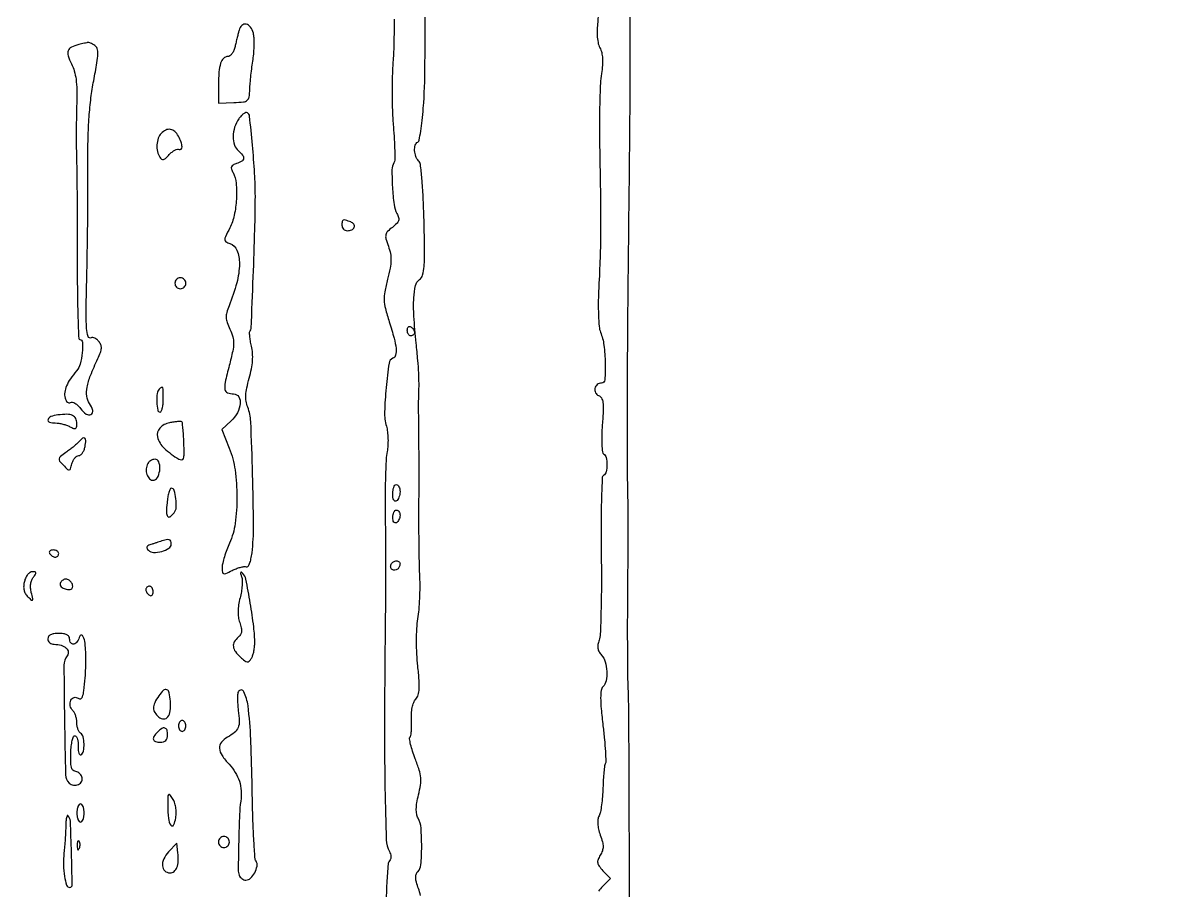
# Model space of a CAD drawing. Extents: x 0 to 5034, y 0 to 2560.
# Drawn here: x 354.2 to 671.4, y 439 to 678.2 of the extents above; entities that cross this region are included whole.
import ezdxf

# ---------------------------------------------------------------- set-up
doc = ezdxf.new("R2010")
doc.units = 0

msp = doc.modelspace()

# ---------------------------------------------------------------- linework, layer by layer
for points in [[(517.293101, 263.906391, 0.000009), (580.140047, 263.898438, 0.000011), (655.049667, 263.892017, 0.000009), (736, 263.888383, -0.000109)], [(463.685588, 437.760845, 0.018693), (463.07643, 439.665182, -0.020416), (462.530808, 441.391363, -0.056843), (462.338917, 442.6461, -0.085929), (462.464346, 443.581878, -0.120762), (462.899348, 444.299348, 0.179151), (463.76405, 446.180534, 0.01773), (463.97059, 451.232859, 0.021209), (463.783, 456.299067, 0.103359), (462.978951, 459.03933, -0.07977), (462.589006, 460.169674, -0.048183), (462.480203, 461.585415, -0.037685), (462.646975, 463.337041, -0.019106), (463.10563, 465.505217, 0.025031), (463.638577, 468.180703, 0.059513), (463.694641, 470.205292, 0.052544), (463.271756, 472.333024, 0.016077), (462.197434, 475.435717, -0.013079), (461.454815, 477.53956, -0.019653), (460.928487, 479.413066, -0.015119), (460.611097, 480.94466, -0.244584), (460.764656, 481.431323, 0.159954), (460.99596, 481.888738, 0.017543), (461.133836, 483.073303, 0.020027), (461.193358, 484.533486, 0.014908), (461.146384, 486.145988, -0.030019), (461.148287, 487.903122, -0.035364), (461.36688, 489.552003, -0.039194), (461.76634, 490.936746, -0.08919), (462.321352, 491.868754, 0.104296), (462.982757, 493.059074, 0.059117), (463.281226, 494.687853, 0.034829), (463.265579, 497.098436, 0.008823), (462.898665, 501, -0.016289), (462.639431, 504.281382, -0.01212), (462.559404, 507.914377, -0.012293), (462.651668, 511.356302, -0.026286), (462.927457, 514, 0.017529), (463.237287, 516.538552, 0.009771), (463.445401, 519.646875, 0.009737), (463.533295, 522.803152, 0.015553), (463.471967, 525.5, -0.008173), (463.351518, 528.710853, -0.002155), (463.264965, 533.85, -0.002187), (463.217252, 539.700001, -0.002244), (463.221352, 545.5, 0.000937), (463.240865, 551.373358, 0.000848), (463.239359, 557.44375, 0.000849), (463.21956, 562.878272, 0.002721), (463.180505, 566.5, -0.001938), (463.145144, 569.363286, -0.00204), (463.132782, 572.178125, -0.001951), (463.141499, 574.606118, -0.009183), (463.17755, 576, 0.012162), (463.234413, 578.856732, 0.011747), (463.153743, 581.746158, 0.00907), (462.911754, 585.220206, 0.00356), (462.457252, 590, -0.009267), (461.833754, 597.459488, -0.028984), (461.798997, 602.492032, -0.042664), (462.259599, 605.84985, -0.181408), (463.352113, 607.515521, 0.169418), (464.221374, 608.775875, 0.047991), (464.635746, 611.158106, 0.022194), (464.768809, 615.32378, 0.003106), (464.607997, 623.940872, 0.005492), (464.378621, 630.33539, 0.01107), (464.030925, 635.367971, 0.007784), (463.61394, 639.26167, 0.167322), (463.114567, 640.285433, -0.109726), (462.348973, 641.488267, -0.076471), (462.035141, 643.07224, -0.082831), (462.216632, 644.548409, -0.184451), (462.893289, 645.434049, 0.20813), (463.271961, 645.979529, 0.008431), (463.710642, 648.396307, 0.013538), (464.11336, 651.347427, 0.009048), (464.42136, 654.743066, 0.016717), (464.876679, 666.432532, 0.000339), (465.161226, 725.427488, 0.000596)], [(521.204679, 432.844768, 0.000459), (521.147502, 459.319258, 0.000515), (521.039764, 485.548038, 0.007188), (520.855297, 495, -0.005904), (520.755795, 499.505424, -0.001632), (520.706174, 506.584375, -0.001648), (520.702575, 514.602353, -0.001725), (520.752304, 522.5, 0.000963), (520.812629, 530.21416, 0.001062), (520.840783, 537.68125, 0.000986), (520.838705, 544.059925, 0.005424), (520.793476, 547.5, -0.005184), (520.656009, 557.585966, -0.001358), (520.647189, 573.761321, -0.00132), (520.73947, 592.940148, -0.001072), (520.936766, 613.5, 0.000613), (521.330123, 650.911793, 0.003125), (521.393359, 671.722842, 0.001462), (521.305925, 685.975122, 0.161313)], [(456.367918, 679.255731, -0.005473), (456.316334, 672.712268, -0.014175), (456.093866, 668, 0.012269), (455.875359, 663.718043, 0.007603), (455.81874, 658.682361, 0.007625), (455.914358, 653.705782, 0.013616), (456.166687, 649.620804, -0.007474), (456.424269, 646.145145, -0.010641), (456.541118, 643.051064, -0.006914), (456.547913, 640.476623, -0.136434), (456.329664, 639.724391, 0.139312), (455.775583, 637.773541, 0.014571), (455.916001, 632.974137, 0.016991), (456.358408, 628.19817, 0.091517), (457.148121, 625.723233, -0.053759), (457.606935, 624.58766, -0.150013), (457.588885, 623.73788, -0.121926), (457.084042, 622.935671, -0.030059), (455.8911, 621.917856, 0.033831), (454.581921, 620.783709, 0.14647), (454.095767, 619.890427, 0.119808), (454.130215, 618.77754, 0.019391), (454.792072, 616.698469, -0.037593), (455.357838, 614.668629, -0.055367), (455.516761, 612.826407, -0.043262), (455.278051, 610.685424, -0.014326), (454.568552, 607.60188, 0.016385), (453.789528, 604.151204, 0.05759), (453.620981, 601.884364, 0.053965), (453.968431, 599.56442, 0.013182), (455.048837, 595.847127, -0.011241), (456.364843, 591.383931, -0.041363), (456.895801, 588.49189, -0.077422), (456.79524, 586.686555, -0.262186), (456.042353, 585.833333, 0.282081), (454.967106, 584.519766, 0.00997), (454.175389, 577.733995, 0.017061), (453.759272, 571.040755, 0.074436), (454.235569, 567.111365, -0.037602), (454.541999, 565.552146, -0.022144), (454.683627, 563.657303, -0.022073), (454.657149, 561.740702, -0.034901), (454.4479, 560.111365, 0.036676), (454.176472, 557.936856, 0.005245), (453.995169, 553.448339, 0.005938), (453.899309, 548.124906, 0.005037), (453.921495, 542.5, -0.002255), (453.983383, 535.990837, -0.001191), (454.00451, 527.9125, -0.001185), (453.986848, 519.644497, -0.001831), (453.928498, 512.5, 0.002075), (453.726587, 486.205822, 0.005416), (453.864638, 467.302301, 0.003247), (454.215517, 453.058092, 0.115484), (455.064209, 449.881483, -0.043893), (455.348453, 449.215308, -0.053407), (455.48903, 448.552021, -0.062505), (455.476223, 447.988097, -0.160826), (455.295134, 447.628467, 0.17794), (454.706263, 446.355246, 0.007237), (454.364054, 441.219566, 0.009637), (454.13203, 434.145565, 0.0034)], [(512.728639, 681.299978, 0.010317), (512.372494, 677.571139, 0.026937), (512.316699, 674.879816, 0.037771), (512.534783, 672.880305, 0.076964), (513.05699, 671.393514, -0.065465), (513.547921, 670.091821, -0.042391), (513.78111, 668.496888, -0.035109), (513.762468, 666.583547, -0.020614), (513.485675, 664.310082, 0.028743), (513.195809, 661.557092, 0.005434), (513.011046, 656.506712, 0.005789), (512.927561, 650.595481, 0.005281), (512.976436, 644.5, -0.001309), (513.206337, 630.098869, -0.004766), (513.241208, 620.953734, -0.006707), (513.099424, 613.544135, -0.00529), (512.753551, 605.529007, 0.009816), (512.613518, 601.420882, 0.012992), (512.656709, 597.6785, 0.012502), (512.849213, 594.603768, 0.072833), (513.222816, 593.029007, -0.062503), (514.155412, 589.429315, -0.027518), (514.517976, 584.514483, -0.01966), (514.422087, 579.883438, -0.396742), (513.483969, 579, 0.174384), (512.34254, 578.58942, 0.165936), (511.695403, 577.537055, 0.17339), (511.840367, 576.34398, 0.187169), (512.705717, 575.559433, -0.175582), (513.48499, 574.884147, -0.096317), (513.883744, 573.669095, -0.042865), (513.967613, 571.540748, -0.007299), (513.72051, 567.487524, 0.011781), (513.56843, 564.561325, 0.018206), (513.588792, 562.029772, 0.013656), (513.734573, 560.001767, 0.233656), (514.077935, 559.451833, -0.204748), (514.768443, 558.470797, -0.052537), (514.975068, 556.49917, -0.052537), (514.766205, 554.52751, -0.204456), (514.074626, 553.546121, 0.24944), (513.688938, 552.885313, 0.00237), (513.488803, 547.115697, 0.006899), (513.377227, 540.201642, 0.003791), (513.421603, 531.737104, -0.003963), (513.462302, 523.427205, -0.005622), (513.356803, 516.03638, -0.003308), (513.157136, 509.824978, -0.078252), (512.818556, 508.110146, 0.046392), (512.500892, 506.908291, 0.081289), (512.497336, 505.881894, 0.086199), (512.817575, 504.949176, 0.058281), (513.471578, 504.031405, -0.113749), (514.512329, 502.166593, -0.059051), (514.951393, 499.52248, -0.059973), (514.761726, 496.936576, -0.149187), (513.879599, 495.279599, 0.166008), (513.3907, 494.28378, 0.032256), (513.263066, 492.256612, 0.022459), (513.405116, 489.205354, 0.006491), (513.896935, 484.512159, -0.005531), (514.297605, 480.758283, -0.008253), (514.557352, 477.46738, -0.004194), (514.707052, 474.691361, -0.150895), (514.547488, 474.076837, 0.107385), (514.347912, 473.511967, 0.007109), (514.155042, 471.788669, 0.010018), (513.994204, 469.709499, 0.00731), (513.895634, 467.394278, -0.013335), (513.76516, 465.006938, -0.014719), (513.509586, 462.707704, -0.01421), (513.17899, 460.764974, -0.069772), (512.812667, 459.717056, 0.085034), (512.50026, 458.728019, 0.05063), (512.456784, 457.490586, 0.042559), (512.676897, 456.045164, 0.027704), (513.162616, 454.426839, -0.021414), (513.758167, 452.529542, -0.066412), (513.930007, 451.201761, -0.085492), (513.730347, 450.069189, -0.053346), (513.140735, 448.853745, 0.044837), (512.534273, 447.655791, 0.140235), (512.444663, 446.765971, 0.117484), (512.83661, 445.86953, 0.027035), (513.90754, 444.598419), (515.964471, 442.408916), (513.802406, 440.24685, 0.030126), (512.656319, 438.953659, 0.119277)]]:
    msp.add_lwpolyline(points, format="xyb")
for points in [[(413.660333, 676.25, 0.004964), (413.435799, 675.388004, 0.001998), (413.145483, 674.20625, 0.001977), (412.842938, 672.931034, 0.002503), (412.573893, 671.75, -0.044937), (412.238229, 670.697743, -0.056772), (411.73807, 669.807812, -0.06802), (411.158807, 669.199912, -0.170032), (410.587937, 669, 0.20196), (409.407236, 668.502813, 0.115765), (408.595411, 667.158179, 0.06074), (408.132075, 664.766247, 0.017504), (408, 660.994575), (408, 656.152726), (412.25, 656.317208, 0.015295), (414.91725, 656.502264, 0.150439), (415.943409, 656.9343, 0.185156), (416.441586, 657.830182, 0.025588), (416.636935, 659.990845, -0.011503), (416.741, 661.666946, -0.005274), (416.949966, 663.847017, -0.00522), (417.218219, 666.13819, -0.007185), (417.51028, 668.190488, 0.01897), (417.745014, 670.174027, 0.016724), (417.841665, 672.255002, 0.017036), (417.801934, 674.137518, 0.04772), (417.604293, 675.440488, 0.092473), (416.825961, 677.136142, 0.190663), (415.624222, 677.922188, 0.247523), (414.446093, 677.579773, 0.135293)], [(369.5, 672.286934, 0.051853), (367.485478, 671.575092, 0.194753), (366.596391, 670.606901, 0.171701), (366.571068, 669.204674, 0.038825), (367.51229, 666.976233, -0.050065), (368.285489, 665.024563, -0.036551), (368.758481, 662.739221, -0.02826), (368.972099, 659.877592, -0.012737), (368.943976, 656.111331, 0.005061), (368.863523, 652.585827, 0.002725), (368.83204, 648.238954, 0.002714), (368.848149, 643.807737, 0.00426), (368.915107, 640, -0.003842), (368.99928, 635.430653, -0.000988), (369.063939, 628.048438, -0.001006), (369.104126, 619.626171, -0.001022), (369.110118, 611.25, 0.003278), (369.150706, 603.485185, 0.005464), (369.299197, 596.948351, 0.001198), (369.503668, 591.276891, 0.40288), (369.791597, 590.999706, -0.402719), (370.549357, 590.270627, -0.03575), (370.454857, 587.36219, -0.038087), (369.888504, 584.251396, -0.114985), (368.889983, 582.357478, 0.028377), (367.220012, 580.194215, 0.050792), (366.14614, 578.224655, 0.063956), (365.654675, 576.448467, 0.099825), (365.744452, 574.869214, 0.060015), (366.004765, 574.209182, 0.099546), (366.38618, 573.750787, 0.137536), (366.823131, 573.563461, 0.173003), (367.250905, 573.655068, -0.206126), (367.768184, 573.731669, -0.070712), (368.480655, 573.429828, -0.056018), (369.26428, 572.829353, -0.039718), (370, 572, 0.074062), (371.576834, 570.450383, 0.289099), (372.879602, 570.364293, 0.344407), (373.348761, 571.44207, 0.081992), (372.501961, 573.356662, -0.112655), (371.750452, 575.379712, -0.078259), (371.811356, 577.826274, -0.049521), (372.744554, 581.070961, -0.015436), (374.766427, 585.724405, 0.020525), (375.497568, 587.455126, 0.075901), (375.740786, 588.612386, 0.11169), (375.584377, 589.541278, 0.076008), (375.03038, 590.463395, 0.045009), (374.490248, 591.00647, 0.05965), (373.907251, 591.387599, 0.073577), (373.371179, 591.561064, 0.181876), (372.972103, 591.482759, -0.487941), (372.113457, 591.800413, -0.060912), (371.684712, 594.067872, -0.019875), (371.560566, 598.942811, -0.002276), (371.767536, 609.93007, 0.002126), (371.907785, 617.258529, 0.001446), (372.0078, 625.598208, 0.001457), (372.057599, 633.64742, 0.002928), (372.04119, 640, -0.008511), (372.096682, 646.466246, -0.011325), (372.380153, 652.336687, -0.012504), (372.889157, 657.627812, -0.017285), (373.627691, 662.339588, 0.005216), (374.524502, 667.278816, 0.034957), (374.771658, 669.759737, 0.081486), (374.578326, 671.202542, 0.179556), (373.914061, 672.074275, 0.019354), (373.336016, 672.409575, 0.023384), (372.768506, 672.676862, 0.022926), (372.27864, 672.854324, 0.125766), (372, 672.868686, 0.00661), (371.698171, 672.803741, 0.000869), (371.059375, 672.656262, 0.001009), (370.302403, 672.478503, 0.000845)], [(413.568422, 651.794224, 0.078428), (412.454656, 649.514662, 0.072668), (412.058196, 646.941283, 0.080043), (412.416579, 644.601127, 0.142545), (413.5, 643, -0.049925), (414.651439, 641.832108, -0.207981), (414.907698, 640.900457, -0.225861), (414.396405, 640.130119, -0.058374), (413.000753, 639.500239, 0.044881), (412.028685, 639.092651, 0.177784), (411.602604, 638.618613, 0.175941), (411.582126, 637.978135, 0.043788), (412.000753, 636.998593, -0.101181), (412.870867, 634.079812, -0.036403), (412.937381, 629.724445, -0.036606), (412.346012, 625.225014, -0.067004), (411.122356, 621.739995, 0.006959), (409.943079, 619.345115, 0.111231), (409.745208, 618.46888, 0.268802), (410.05775, 617.92885, 0.053458), (411.120033, 617.461903, -0.228153), (413.101732, 615.593578, -0.094995), (413.764758, 611.882323, -0.06246), (413.04004, 606.64078, -0.03133), (410.90312, 600.294429, 0.029234), (410.275704, 598.456582, 0.076978), (410.113856, 597.07812, 0.074908), (410.37489, 595.693318, 0.026618), (411.141173, 593.824215, -0.038776), (411.932471, 591.752081, -0.076574), (412.167955, 590.010834, -0.049563), (411.910779, 587.831635, -0.008813), (410.957054, 583.83304, 0.008473), (409.840735, 579.166811, 0.093039), (409.778765, 577.2507, 0.262103), (410.501387, 576.330844, 0.098374), (412.166667, 576, -0.261193), (413.563082, 575.217122, -0.161898), (413.999137, 573.336531, -0.102193), (413.227858, 570.81505, -0.080891), (411.471618, 568.561277), (408.943236, 566.218052), (410.971618, 561.072005, -0.059083), (412.556011, 555.054063, -0.034385), (413.083956, 547.595333, -0.034539), (412.593678, 540.302888, -0.072576), (411.021962, 534.859204, 0.017032), (410.263185, 533.023291, 0.016272), (409.618521, 531.112035, 0.016454), (409.160399, 529.389003, 0.054382), (409.021962, 528.22432, 0.026876), (409.081282, 526.879746, 0.298015), (409.402293, 526.480416, 0.186415), (410.02517, 526.51419, 0.011198), (411.75, 527.337114, -0.025405), (412.884183, 527.83921, -0.02876), (414.017983, 528.200472, -0.029813), (415.003537, 528.39139, -0.11987), (415.609092, 528.326431, 0.317836), (416.091652, 528.45999, 0.072495), (416.553222, 529.229014, 0.04696), (416.951224, 530.506681, 0.022123), (417.233508, 532.213636, 0.031587), (417.65794, 539.71808, 0.005587), (417.406545, 553.817204, 0.00333), (416.887475, 568.366511, 0.080778), (416.069772, 572.328529, -0.05177), (415.631337, 573.968157, -0.051978), (415.539896, 575.660642, -0.040449), (415.804016, 577.669303, -0.016761), (416.4692, 580.328529, 0.020763), (417.086285, 582.882088, 0.031417), (417.388872, 585.147568, 0.03517), (417.388156, 587.222786, 0.039304), (417.090908, 589.199936, -0.013901), (416.796632, 590.651704, -0.019993), (416.62376, 591.951621, -0.016285), (416.560591, 593.009142, -0.205964), (416.705053, 593.371719, 0.188515), (417.008138, 594.063861, 0.000276), (417.570759, 608.287509, 0.002511), (418.01249, 621.289567, 0.006834), (418.153148, 630.5, 0.015792), (417.96463, 636.786155, 0.008197), (417.353091, 644.614946, 0.002364), (416.561162, 652.581774, 0.232408), (415.975203, 653.515326, 0.233589), (415.542676, 653.556377, 0.064206), (414.922388, 653.223482, 0.05067), (414.230315, 652.613977, 0.034134)], [(392.2, 647.8, 0.116417), (391.40242, 646.509582, 0.066835), (391.058209, 644.703665, 0.06486), (391.200408, 642.802764, 0.090572), (391.838937, 641.226366, 0.10788), (392.327869, 640.732558, 0.214727), (392.860819, 640.650701, 0.11713), (393.519887, 641.014033, 0.024558), (394.457271, 641.952784, -0.035042), (395.213774, 642.679296, -0.048639), (395.990091, 643.208038, -0.058855), (396.674647, 643.483959, -0.207698), (397.133647, 643.417402, 0.329913), (397.70263, 643.465174, 0.227807), (397.965741, 644.084506, 0.076045), (397.695117, 645.433102, 0.035405), (396.964816, 647.065741, 0.082982), (395.977922, 648.345294, 0.149942), (394.797164, 648.916485, 0.151149), (393.506158, 648.725157, 0.084763)], [(442, 622.5, 0.095012), (442.109789, 621.927451, 0.096907), (442.423289, 621.440625, 0.098834), (442.891133, 621.114729, 0.103216), (443.440983, 621, 0.095101), (444.712218, 621.243998, 0.204328), (445.406584, 621.934171, 0.270599), (445.28853, 622.752807, 0.13395), (444.412469, 623.395215, 0.013508), (442.949722, 623.911644, 0.168495), (442.37044, 623.899202, 0.274229), (442.075031, 623.534023, 0.036233)], [(396, 606.5, 0.099038), (396.114514, 605.927543, 0.097945), (396.440625, 605.440625, 0.097945), (396.927543, 605.114514, 0.099038), (397.5, 605, 0.099038), (398.072457, 605.114514, 0.097945), (398.559375, 605.440625, 0.097945), (398.885486, 605.927543, 0.099038), (399, 606.5, 0.099038), (398.885486, 607.072457, 0.097945), (398.559375, 607.559375, 0.097945), (398.072457, 607.885486, 0.099038), (397.5, 608, 0.099038), (396.927543, 607.885486, 0.097945), (396.440625, 607.559375, 0.097945), (396.114514, 607.072457, 0.099038)], [(462, 592.940983, -0.105429), (461.923444, 592.581949, -0.099231), (461.70625, 592.276414, -0.096318), (461.381732, 592.071618, -0.092995), (461, 592, -0.153634), (460.618621, 592.120018, -0.097988), (460.29375, 592.457961, -0.080552), (460.074545, 592.962904, -0.062283), (460, 593.559017, -0.066118), (460.073267, 594.110654, -0.138808), (460.29375, 594.478525, -0.191142), (460.620352, 594.607943, -0.139169), (461, 594.5, -0.06081), (461.382515, 594.193797, -0.051032), (461.70625, 593.7871, -0.053229), (461.926698, 593.346558, -0.089642)], [(391.666667, 577.333333, 0.171795), (391.099953, 576.145413, 0.035437), (391.019857, 573.791833, 0.033521), (391.254124, 571.543978, 0.36501), (391.9, 571, 0.292165), (392.24813, 571.222408, 0.045555), (392.535625, 572.028125, 0.038664), (392.734823, 573.158715, 0.024282), (392.8, 574.5, 0.004505), (392.77776, 576.968315, 0.09087), (392.629824, 577.700875, 0.454372), (392.301112, 577.816164, 0.067541)], [(363.75, 570.213832, 0.053315), (361.838607, 569.762395, 0.237459), (361.062996, 568.956177, 0.413924), (361.436948, 568.246799, 0.075331), (363.065741, 568, -0.039954), (363.997001, 567.925466, -0.023381), (365.09286, 567.695915, -0.023279), (366.174777, 567.361488, -0.03628), (367.065741, 566.964816, 0.02701), (368.10625, 566.478279, 0.206854), (368.633431, 566.491235, 0.250756), (368.923441, 566.875198, 0.038897), (369, 567.857827, 0.113756), (368.68581, 569.220942, 0.175751), (367.82688, 570.05344, 0.107692), (366.268416, 570.381165, 0.029537)], [(394.5, 568.056707, 0.158162), (391.826018, 566.591222, 0.257373), (391.197194, 564.148047, 0.143015), (393.034239, 561.05543, 0.055028), (397.07795, 558.040032, 0.152141), (397.869525, 557.855665, 0.309775), (398.345677, 558.235957, 0.075687), (398.528373, 559.487312, 0.007198), (398.464803, 562.586708, 0.006427), (398.363578, 564.704725, 0.009865), (398.216203, 566.535184, 0.004784), (398.047453, 568.068181, 0.20778), (397.886853, 568.342951, 0.169566), (397.602359, 568.429771, 0.011144), (396.732388, 568.375739, 0.015149), (395.67742, 568.254295, 0.01068)], [(369.443639, 562.711963, -0.030997), (368.872732, 562.133565, -0.010671), (367.979765, 561.368204, -0.010557), (366.956667, 560.564048, -0.012038), (365.943639, 559.839372, 0.016005), (364.461262, 558.761063, 0.182523), (364.090406, 558.154584, 0.219033), (364.249659, 557.513547, 0.023953), (365.279792, 556.345294, 0.011691), (366.436935, 555.207729, 0.235537), (366.896212, 555.070252, 0.277056), (367.235679, 555.363424, 0.01553), (367.646423, 556.755922, -0.049739), (367.964817, 557.614354, -0.059026), (368.432999, 558.340802, -0.069098), (368.97202, 558.835374, -0.152272), (369.500054, 559, 0.17094), (370.0201, 559.183145, 0.07119), (370.53511, 559.734375, 0.058936), (370.96828, 560.543432, 0.04627), (371.244751, 561.5, 0.028027), (371.472825, 563.206743, 0.270121), (371.166204, 563.840131, 0.337625), (370.542442, 563.803341, 0.035956)], [(388.361626, 556.5, 0.098296), (388.093814, 554.943995, 0.098361), (388.440771, 553.404075, 0.130806), (389.246105, 552.403766, 0.242094), (390.250526, 552.243961, 0.21663), (391.37826, 553.281848, 0.087927), (391.854335, 555.363901, 0.101433), (391.55802, 557.288185, 0.313679), (390.535038, 558, 0.085122), (389.881198, 557.887875, 0.066202), (389.237503, 557.559375, 0.066103), (388.701112, 557.07342, 0.084266)], [(393.82861, 546, 0.016765), (393.664177, 543.331911, 0.163256), (393.989224, 542.264623, 0.42311), (394.656072, 542.163175, 0.05762), (395.788897, 543.25, 0.158883), (396.356615, 544.688587, 0.044723), (396.286617, 547.131554, 0.044165), (395.814511, 549.38739, 0.330341), (394.988458, 550, 0.302938), (394.663757, 549.783392, 0.028), (394.326668, 548.825, 0.028669), (394.031107, 547.533047, 0.018127)], [(458, 549.059017, -0.046881), (457.925923, 548.270704, -0.046318), (457.70625, 547.50665, -0.050262), (457.383556, 546.876024, -0.111412), (457, 546.5, -0.253782), (456.615199, 546.478234, -0.1651), (456.287316, 546.794783, -0.083483), (456.068671, 547.479336, -0.035659), (456, 548.440983, -0.037227), (456.073066, 549.420991, -0.055981), (456.29375, 550.248289, -0.073461), (456.616918, 550.813779, -0.230178), (457, 551, -0.186414), (457.381787, 550.852535, -0.089706), (457.70625, 550.429836, -0.069539), (457.926216, 549.801778, -0.049547)], [(458, 542.559017, -0.061875), (457.925833, 541.961978, -0.051278), (457.70625, 541.359775, -0.053305), (457.382836, 540.842344, -0.08825), (457, 540.5, -0.202618), (456.621877, 540.441401, -0.181468), (456.29375, 540.66835, -0.104212), (456.071541, 541.195401, -0.047867), (456, 541.940983, -0.0466), (456.073608, 542.729059, -0.066561), (456.29375, 543.395164, -0.086673), (456.618015, 543.844577, -0.195654), (457, 544, -0.142666), (457.38134, 543.888931, -0.09965), (457.70625, 543.576711, -0.08433), (457.925146, 543.109818, -0.067639)], [(392, 535.341825, -0.000915), (391.322869, 535.117364, -0.000562), (390.524317, 534.85527, -0.000563), (389.733593, 534.597714, -0.001006), (389.082783, 534.387989, 0.059748), (388.508678, 534.125328, 0.192609), (388.262048, 533.795321, 0.199829), (388.315666, 533.395231, 0.064519), (388.688138, 532.911862, 0.195302), (390.116463, 532.308566, 0.069231), (392.360261, 532.589006, 0.072237), (394.350155, 533.446326, 0.260613), (395, 534.608408, 0.083802), (394.857379, 535.453374, 0.254437), (394.440585, 535.832472, 0.124243), (393.634229, 535.826465, 0.016814)], [(361.5, 532, 0.06081), (361.806203, 531.617485, 0.051032), (362.2129, 531.29375, 0.053229), (362.653442, 531.073302, 0.089642), (363.059017, 531, 0.105429), (363.418051, 531.076556, 0.099231), (363.723586, 531.29375, 0.096318), (363.928382, 531.618268, 0.092995), (364, 532, 0.153634), (363.879982, 532.381379, 0.097988), (363.542039, 532.70625, 0.080552), (363.037096, 532.925455, 0.062283), (362.440983, 533, 0.066118), (361.889346, 532.926733, 0.138808), (361.521475, 532.70625, 0.191142), (361.392057, 532.379648, 0.139169)], [(458, 529.166667, -0.108877), (457.811284, 528.310297, -0.127543), (457.284736, 527.669079, -0.144342), (456.566741, 527.412785, -0.153624), (455.844208, 527.596285, -0.216101), (455.429398, 528.213724, -0.159804), (455.55481, 529.037836, -0.132181), (456.184533, 529.740389, -0.145303), (457.059017, 530, -0.087308), (457.418314, 529.936779, -0.094392), (457.723586, 529.755208, -0.100145), (457.927786, 529.484563, -0.112153)], [(354.550186, 524.343936, 0.045672), (354.349929, 523.05914, 0.071349), (354.438252, 521.945072, 0.077635), (354.824317, 520.968669, 0.06591), (355.507583, 520.093936, 0.010624), (356.505585, 519.155212, 0.429805), (356.774359, 519.176304, 0.228779), (356.85845, 519.53416, 0.005358), (356.454138, 521.262986, -0.042636), (356.261082, 522.496642, -0.050103), (356.29669, 523.678859, -0.055469), (356.551395, 524.714926, -0.085417), (357.010777, 525.512986, 0.020047), (357.619245, 526.309021, 0.20235), (357.705689, 526.70824, 0.314836), (357.469934, 526.939006, 0.041193), (356.730853, 527, 0.151844), (356.102298, 526.80461, 0.070265), (355.465742, 526.219781, 0.059964), (354.917467, 525.359935, 0.050531)], [(414.36253, 525.642913, -0.078498), (414.544451, 524.661629, -0.024475), (414.510943, 523.159618, -0.023793), (414.308081, 521.460374, -0.024163), (413.945329, 519.796969, 0.026296), (413.531531, 517.859854, 0.036441), (413.380772, 516.090952, 0.040181), (413.491601, 514.46714, 0.046775), (413.862168, 512.965541, -0.028299), (414.277875, 511.513565, -0.082696), (414.337287, 510.476866, -0.112173), (414.057843, 509.664166, -0.081046), (413.426547, 508.939039, 0.087702), (412.366044, 507.687896, 0.162183), (412.095622, 506.397602, 0.131355), (412.644771, 505.007351, 0.049498), (414.06105, 503.444751, 0.01904), (415.233381, 502.462332, 0.131894), (415.918426, 502.175007, 0.223004), (416.46703, 502.347094, 0.0661), (417.045737, 503.039763, 0.060353), (417.401834, 503.789471, 0.025347), (417.702554, 504.866869, 0.02463), (417.910971, 506.064809, 0.029347), (417.984687, 507.209152, 0.03217), (417.716366, 511.777689, 0.01103), (416.757696, 518.340921, 0.005689), (415.565506, 524.949602, 0.153179), (414.730856, 526.5, 0.042365), (414.303631, 526.851364, 0.473382), (414.118881, 526.798106, 0.173407), (414.098162, 526.466935, 0.014767)], [(364.495635, 523.992937, 0.153283), (364.385628, 523.560991, 0.123144), (364.527978, 523.100609, 0.097937), (364.911954, 522.680239, 0.067341), (365.479746, 522.369399, 0.067736), (366.724488, 522.076451, 0.188422), (367.573555, 522.317483, 0.261672), (367.863615, 522.985128, 0.113371), (367.541119, 523.933469, 0.098738), (366.843686, 524.681493, 0.152164), (366.01095, 524.958873, 0.155876), (365.182705, 524.71195, 0.104938)], [(388, 522.059017, 0.089642), (388.073302, 521.653442, 0.053229), (388.29375, 521.2129, 0.051032), (388.617485, 520.806203, 0.06081), (389, 520.5, 0.139169), (389.379648, 520.392057, 0.191142), (389.70625, 520.521475, 0.138808), (389.926733, 520.889346, 0.066118), (390, 521.440983, 0.062283), (389.925455, 522.037096, 0.080552), (389.70625, 522.542039, 0.097988), (389.381379, 522.879982, 0.153634), (389, 523, 0.092995), (388.618268, 522.928382, 0.096318), (388.29375, 522.723586, 0.099231), (388.076556, 522.418051, 0.105429)], [(369.789296, 509.25, -0.080433), (369.122757, 507.765323, -0.183423), (368.142378, 507.057271, -0.323756), (367.340091, 507.362501, -0.146291), (367, 508.5, 0.152103), (366.797909, 509.148955, 0.12651), (366.25, 509.625, 0.082504), (365.322075, 509.911037, 0.033607), (364, 510, 0.033607), (362.677925, 509.911037, 0.082504), (361.75, 509.625, 0.12651), (361.202091, 509.148955, 0.152103), (361, 508.5, 0.115601), (361.134359, 507.92663, 0.099524), (361.514063, 507.436127, 0.092453), (362.081688, 507.104104, 0.084232), (362.75, 506.984687, -0.064251), (364.679634, 506.718513, -0.114636), (366.083455, 505.963088, -0.182038), (366.636771, 504.922498, -0.200362), (366.337012, 503.826215, 0.167898), (365.442709, 501.212776, 0.002986), (365.577605, 486.158366, 0.002711), (365.885974, 471.009641, 0.192222), (366.860955, 468.739045, 0.163859), (368.061379, 468.143448, 0.148963), (369.430829, 468.36447, 0.169304), (370.329932, 469.274056, 0.205466), (370.376152, 470.462146, 0.068978), (370.051787, 471.050085, 0.063001), (369.570925, 471.548255, 0.066744), (369.01326, 471.885535, 0.103026), (368.463644, 472, -0.243625), (367.872082, 472.306426, -0.097942), (367.489976, 473.162857, -0.050645), (367.304428, 474.661392, -0.014449), (367.320633, 477.007936, -0.018928), (367.461189, 478.912833, -0.032977), (367.740683, 480.47145, -0.038), (368.100329, 481.559156, -0.372963), (368.5, 481.757936, -0.205753), (368.874295, 481.468477, -0.057544), (369.163087, 480.76933, -0.04789), (369.336009, 479.824673, -0.034718), (369.353061, 478.754678, 0.030088), (369.359847, 477.739515, 0.065837), (369.512761, 476.978631, 0.133677), (369.776684, 476.58918, 0.32668), (370.103061, 476.563695, 0.207214), (370.793491, 477.554549, 0.054377), (370.973936, 479.525731, 0.054349), (370.724192, 481.49811, 0.198206), (370, 482.5, -0.123387), (369.615893, 482.894786, -0.047457), (369.29375, 483.594775, -0.0433), (369.073939, 484.455898, -0.040867), (369, 485.359017, 0.044273), (368.916503, 486.300144, 0.036756), (368.667245, 487.274466, 0.038215), (368.30177, 488.138107, 0.077323), (367.867217, 488.732783, -0.151754), (367.159687, 490.078035, -0.151325), (367.33789, 491.589084, -0.227111), (368.23967, 492.358546, -0.242722), (369.366633, 492.110684, 0.269315), (370.04414, 491.996772, 0.225002), (370.558707, 492.528931, 0.053609), (370.925721, 494.179131, 0.007022), (371.276814, 497.761836, 0.021949), (371.489, 503.097203, 0.031166), (371.17378, 507.833615, 0.137222), (370.508492, 509.400583, 0.615133)], [(391.568422, 492.794224, 0.037096), (390.425741, 490.874275, 0.11653), (390.084999, 489.423465, 0.147225), (390.46209, 488.176569, 0.073141), (391.576215, 486.936747, 0.166039), (392.930684, 486.421271, 0.249275), (394.042806, 486.964013, 0.129497), (394.708749, 488.677802, 0.046076), (394.764304, 491.326024, 0.031775), (394.450057, 493.645878, 0.239948), (393.784835, 494.486986, 0.311663), (392.863298, 494.325382, 0.045516)], [(413.498185, 493.997063, 0.118869), (413.290478, 493.363816, 0.018614), (413.233445, 492.041163, 0.019806), (413.287259, 490.446662, 0.016119), (413.467369, 488.747063, -0.026243), (413.719217, 485.803104, -0.104472), (413.404779, 484.028037, -0.125506), (412.435659, 482.707811, -0.0456), (410.5, 481.392817, 0.098063), (408.834476, 479.986835, 0.185221), (408.309334, 478.335544, 0.133756), (408.976849, 476.350029, 0.043144), (410.937515, 473.907969, -0.053763), (412.638561, 471.694815, -0.060505), (413.749476, 469.253337, -0.060277), (414.246405, 466.608866, -0.052724), (414.133799, 463.796133, 0.026996), (413.796781, 460.118537, 0.00403), (413.578709, 452.689751, 0.001752), (413.438478, 444.804525, 0.09546), (413.698383, 443.343618, 0.080275), (413.996998, 442.829984, 0.065544), (414.461383, 442.394688, 0.066581), (415.01419, 442.100388, 0.089297), (415.571805, 442, 0.195405), (416.837616, 442.514329, 0.077825), (417.982947, 444.041223, 0.077224), (418.613898, 445.858997, 0.185464), (418.353391, 447.237219, -0.121358), (418.04921, 448.180187, -0.002933), (417.750711, 452.791638, -0.006233), (417.498427, 458.235832, -0.004177), (417.339597, 464.466552, 0.004814), (416.902649, 480.79197, 0.023247), (416.134348, 490.041747, 0.079343), (414.987604, 493.916921, 0.593314)], [(397, 484.5, 0.064853), (397.074694, 483.926543, 0.082425), (397.29375, 483.440625, 0.098894), (397.618646, 483.115568, 0.148195), (398, 483, 0.148195), (398.381354, 483.115568, 0.098894), (398.70625, 483.440625, 0.082425), (398.925306, 483.926543, 0.064853), (399, 484.5, 0.064853), (398.925306, 485.073457, 0.082425), (398.70625, 485.559375, 0.098894), (398.381354, 485.884432, 0.148195), (398, 486, 0.148195), (397.618646, 485.884432, 0.098894), (397.29375, 485.559375, 0.082425), (397.074694, 485.073457, 0.064853)], [(391.2, 482.8, 0.049493), (390.224616, 481.609718, 0.219918), (390.088861, 480.738877, 0.263074), (390.658282, 480.177813, 0.065975), (392, 480, 0.072254), (392.873159, 480.126841, 0.124864), (393.5, 480.5, 0.124864), (393.873159, 481.126841, 0.072254), (394, 482, 0.065975), (393.822187, 483.341718, 0.263074), (393.261123, 483.911139, 0.219918), (392.390282, 483.775384, 0.049493)], [(394.015313, 462.472506, 0.02582), (394.209022, 458.984724, 0.121402), (394.889673, 457.112701, 0.582685), (395.642292, 457.169055, 0.073381), (396.24249, 459.148688, 0.03861), (396.347814, 460.636035, 0.038969), (396.222528, 462.117204, 0.041626), (395.889492, 463.446482, 0.069778), (395.370859, 464.472506, 0.022717), (394.553514, 465.541496, 0.49786), (394.214723, 465.524109, 0.146037), (394.0298, 464.93801, 0.004865)], [(369, 460.5, 0.038131), (369.073116, 459.542644, 0.057076), (369.29375, 458.734375, 0.074992), (369.617064, 458.182831, 0.226478), (370, 458, 0.226478), (370.382936, 458.182831, 0.074992), (370.70625, 458.734375, 0.057076), (370.926884, 459.542644, 0.038131), (371, 460.5, 0.038131), (370.926884, 461.457356, 0.057076), (370.70625, 462.265625, 0.074992), (370.382936, 462.817169, 0.226478), (370, 463, 0.226478), (369.617064, 462.817169, 0.074992), (369.29375, 462.265625, 0.057076), (369.073116, 461.457356, 0.038131)], [(365.942384, 456.916667, -0.008301), (365.888996, 455.321795, -0.004282), (365.772007, 453.328646, -0.004255), (365.616646, 451.28032, -0.006428), (365.443286, 449.5, 0.031226), (365.283039, 446.128498, 0.038766), (365.572784, 443.002699, 0.041594), (366.186528, 440.629447, 0.318837), (367.073281, 440, 0.419195), (367.710743, 440.648377, 0.002684), (367.511953, 449.542961, 0.003768), (367.204514, 458.261154, 0.187816), (366.524148, 459.809186, 0.533301), (366.318848, 459.768751, 0.049537), (366.137044, 459.175719, 0.03073), (366.001385, 458.192001, 0.014686)], [(408, 452.5, 0.099038), (408.114514, 451.927543, 0.097945), (408.440625, 451.440625, 0.097945), (408.927543, 451.114514, 0.099038), (409.5, 451, 0.099038), (410.072457, 451.114514, 0.097945), (410.559375, 451.440625, 0.097945), (410.885486, 451.927543, 0.099038), (411, 452.5, 0.099038), (410.885486, 453.072457, 0.097945), (410.559375, 453.559375, 0.097945), (410.072457, 453.885486, 0.099038), (409.5, 454, 0.099038), (408.927543, 453.885486, 0.097945), (408.440625, 453.559375, 0.097945), (408.114514, 453.072457, 0.099038)], [(369.078947, 451.416667, 0.018894), (369.137993, 450.670344, 0.168741), (369.279315, 450.37858, 0.470617), (369.461564, 450.395823, 0.054073), (369.683114, 450.8125, 0.051402), (369.839148, 451.359369, 0.05415), (369.876576, 451.916927, 0.060344), (369.797407, 452.402231, 0.126455), (369.604167, 452.729167, 0.296942), (369.385309, 452.77538, 0.208169), (369.200665, 452.592839, 0.077125), (369.089945, 452.112848, 0.028489)], [(394.22173, 449.749503, 0.078092), (392.920813, 447.829699, 0.12871), (392.564906, 445.913822, 0.190947), (393.222023, 444.552411, 0.188112), (394.638374, 444, 0.16978), (395.773505, 444.396885, 0.130826), (396.560229, 445.458141, 0.085771), (396.923308, 447.190282, 0.039041), (396.824574, 449.509573), (396.5, 452.188091)]]:
    msp.add_lwpolyline(points, format="xyb", close=True)

doc.saveas('drawing.dxf')
